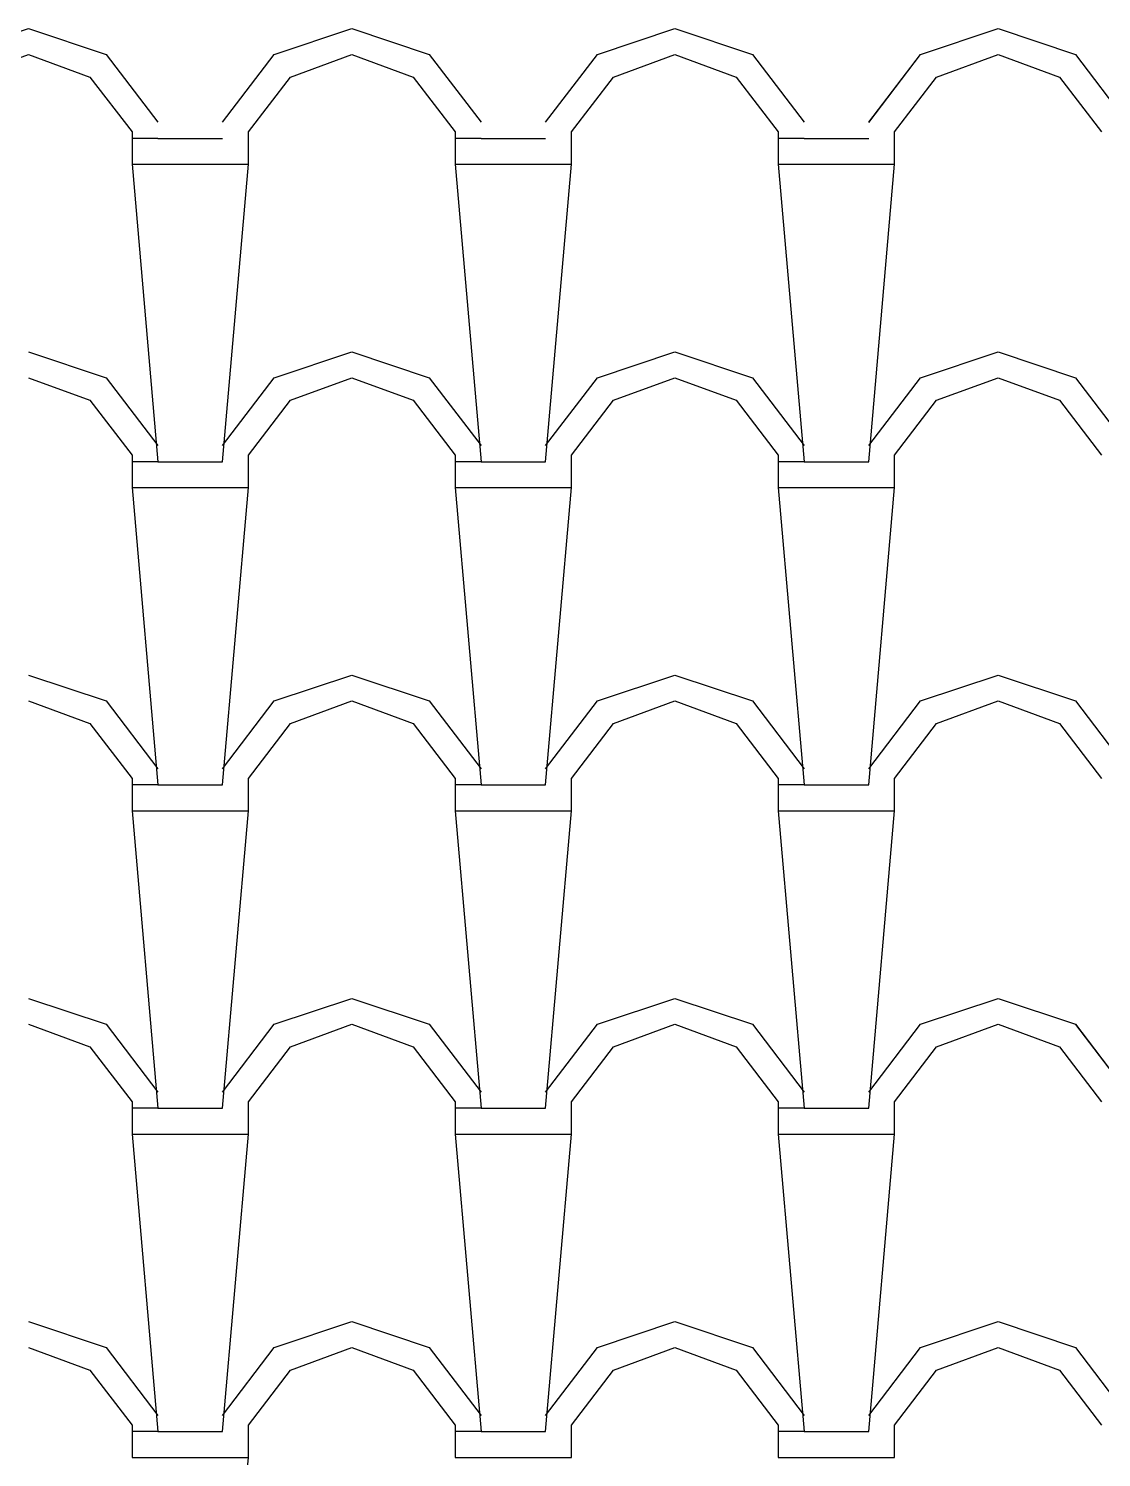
# Model space of a CAD drawing. Extents: x 143.46 to 149.12, y 337.31 to 340.42.
# Drawn here: x 147.164 to 147.994, y 339.314 to 340.419 of the extents above; entities that cross this region are included whole.
import ezdxf

# ---------------------------------------------------------------- set-up
doc = ezdxf.new("R2010")
doc.units = 0
doc.header["$LTSCALE"] = 0.03
doc.header["$MEASUREMENT"] = 0
doc.layers.add('TELHA', color=1, linetype='CONTINUOUS')

msp = doc.modelspace()

# ---------------------------------------------------------------- linework, layer by layer
at = {"layer": 'TELHA', "color": 1}
for p, q in [((147.1039, 340.3992), (147.1639, 340.4192)), ((147.1039, 340.3992), (147.1639, 340.4192)), ((147.1639, 340.4192), (147.2239, 340.3992)), ((147.1639, 340.4192), (147.2239, 340.3992)), ((147.3539, 340.3992), (147.4139, 340.4192)), ((147.3539, 340.3992), (147.4139, 340.4192)), ((147.4139, 340.4192), (147.4739, 340.3992)), ((147.4139, 340.4192), (147.4739, 340.3992)), ((147.6039, 340.3992), (147.6639, 340.4192)), ((147.6039, 340.3992), (147.6639, 340.4192)), ((147.6039, 340.3992), (147.6639, 340.4192)), ((147.6039, 340.3992), (147.6639, 340.4192)), ((147.6639, 340.4192), (147.7239, 340.3992)), ((147.6639, 340.4192), (147.7239, 340.3992)), ((147.6639, 340.4192), (147.7239, 340.3992)), ((147.8539, 340.3992), (147.9139, 340.4192)), ((147.8539, 340.3992), (147.9139, 340.4192)), ((147.9139, 340.4192), (147.9739, 340.3992)), ((147.9139, 340.4192), (147.9739, 340.3992)), ((147.9139, 340.4192), (147.9739, 340.3992)), ((147.9139, 340.4192), (147.9739, 340.3992)), ((147.1164, 340.3817), (147.1639, 340.3992)), ((147.1164, 340.3817), (147.1639, 340.3992)), ((147.1639, 340.3992), (147.2114, 340.3817)), ((147.1639, 340.3992), (147.2114, 340.3817)), ((147.2239, 340.3992), (147.2639, 340.3467)), ((147.2239, 340.3992), (147.2639, 340.3467)), ((147.3139, 340.3467), (147.3539, 340.3992)), ((147.3139, 340.3467), (147.3539, 340.3992)), ((147.3664, 340.3817), (147.4139, 340.3992)), ((147.3664, 340.3817), (147.4139, 340.3992)), ((147.4139, 340.3992), (147.4614, 340.3817)), ((147.4139, 340.3992), (147.4614, 340.3817)), ((147.4739, 340.3992), (147.5139, 340.3467)), ((147.4739, 340.3992), (147.5139, 340.3467)), ((147.4739, 340.3992), (147.5139, 340.3467)), ((147.4739, 340.3992), (147.5139, 340.3467)), ((147.5639, 340.3467), (147.6039, 340.3992)), ((147.5639, 340.3467), (147.6039, 340.3992)), ((147.5639, 340.3467), (147.6039, 340.3992)), ((147.5639, 340.3467), (147.6039, 340.3992)), ((147.6164, 340.3817), (147.6639, 340.3992)), ((147.6164, 340.3817), (147.6639, 340.3992)), ((147.6164, 340.3817), (147.6639, 340.3992)), ((147.6164, 340.3817), (147.6639, 340.3992)), ((147.6639, 340.3992), (147.7114, 340.3817)), ((147.6639, 340.3992), (147.7114, 340.3817)), ((147.6639, 340.3992), (147.7114, 340.3817)), ((147.7239, 340.3992), (147.7639, 340.3467)), ((147.7239, 340.3992), (147.7639, 340.3467)), ((147.7239, 340.3992), (147.7639, 340.3467)), ((147.8139, 340.3467), (147.8539, 340.3992)), ((147.8139, 340.3467), (147.8539, 340.3992)), ((147.8139, 340.3466), (147.8539, 340.3991)), ((147.8664, 340.3817), (147.9139, 340.3992)), ((147.8664, 340.3817), (147.9139, 340.3992)), ((147.9139, 340.3992), (147.9614, 340.3817)), ((147.9139, 340.3992), (147.9614, 340.3817)), ((147.9139, 340.3992), (147.9614, 340.3817)), ((147.9139, 340.3992), (147.9614, 340.3817)), ((147.9739, 340.3991), (148.0139, 340.3466)), ((147.9739, 340.3991), (148.0139, 340.3466)), ((147.2114, 340.3817), (147.2439, 340.3392)), ((147.2114, 340.3817), (147.2439, 340.3392)), ((147.3339, 340.3392), (147.3664, 340.3817)), ((147.3339, 340.3392), (147.3664, 340.3817)), ((147.4614, 340.3817), (147.4939, 340.3392)), ((147.4614, 340.3817), (147.4939, 340.3392)), ((147.4614, 340.3817), (147.4939, 340.3392)), ((147.4614, 340.3817), (147.4939, 340.3392)), ((147.5839, 340.3392), (147.6164, 340.3817)), ((147.5839, 340.3392), (147.6164, 340.3817)), ((147.5839, 340.3392), (147.6164, 340.3817)), ((147.5839, 340.3392), (147.6164, 340.3817)), ((147.7114, 340.3817), (147.7439, 340.3392)), ((147.7114, 340.3817), (147.7439, 340.3392)), ((147.7114, 340.3817), (147.7439, 340.3392)), ((147.8339, 340.3392), (147.8664, 340.3817)), ((147.8339, 340.3392), (147.8664, 340.3817)), ((147.8339, 340.3392), (147.8664, 340.3817)), ((147.9614, 340.3817), (147.9939, 340.3392)), ((147.9614, 340.3817), (147.9939, 340.3392)), ((147.2439, 340.3392), (147.2439, 340.3142)), ((147.2439, 340.3392), (147.2439, 340.3142)), ((147.3339, 340.3142), (147.3339, 340.3392)), ((147.3339, 340.3142), (147.3339, 340.3392)), ((147.4939, 340.3392), (147.4939, 340.3142)), ((147.4939, 340.3392), (147.4939, 340.3142)), ((147.4939, 340.3392), (147.4939, 340.3142)), ((147.4939, 340.3392), (147.4939, 340.3142)), ((147.5839, 340.3142), (147.5839, 340.3392)), ((147.5839, 340.3142), (147.5839, 340.3392)), ((147.5839, 340.3142), (147.5839, 340.3392)), ((147.5839, 340.3142), (147.5839, 340.3392)), ((147.7439, 340.3392), (147.7439, 340.3142)), ((147.7439, 340.3392), (147.7439, 340.3142)), ((147.7439, 340.3392), (147.7439, 340.3142)), ((147.8339, 340.3142), (147.8339, 340.3392)), ((147.8339, 340.3142), (147.8339, 340.3392)), ((147.8339, 340.3142), (147.8339, 340.3392)), ((147.2639, 340.3342), (147.2439, 340.3342)), ((147.2639, 340.3342), (147.2439, 340.3342)), ((147.2639, 340.3342), (147.3139, 340.3342)), ((147.2639, 340.3342), (147.3139, 340.3342)), ((147.5139, 340.3342), (147.4939, 340.3342)), ((147.5139, 340.3342), (147.4939, 340.3342)), ((147.5139, 340.3342), (147.4939, 340.3342)), ((147.5139, 340.3342), (147.4939, 340.3342)), ((147.5139, 340.3342), (147.5639, 340.3342)), ((147.5139, 340.3342), (147.5639, 340.3342)), ((147.5139, 340.3342), (147.5639, 340.3342)), ((147.5139, 340.3342), (147.5639, 340.3342)), ((147.7639, 340.3342), (147.7439, 340.3342)), ((147.7639, 340.3342), (147.7439, 340.3342)), ((147.7639, 340.3342), (147.7439, 340.3342)), ((147.7639, 340.3342), (147.8139, 340.3342)), ((147.7639, 340.3342), (147.8139, 340.3342)), ((147.7639, 340.3342), (147.8139, 340.3342)), ((147.2439, 340.3142), (147.2639, 340.3142)), ((147.2439, 340.3142), (147.2639, 340.3142)), ((147.2439, 340.3142), (147.2639, 340.0842)), ((147.2439, 340.3142), (147.2639, 340.0842)), ((147.2639, 340.3142), (147.3339, 340.3142)), ((147.2639, 340.3142), (147.3339, 340.3142)), ((147.3139, 340.0842), (147.3339, 340.3142)), ((147.3139, 340.0842), (147.3339, 340.3142)), ((147.4939, 340.3142), (147.5139, 340.3142)), ((147.4939, 340.3142), (147.5139, 340.3142)), ((147.4939, 340.3142), (147.5139, 340.0842)), ((147.4939, 340.3142), (147.5139, 340.0842)), ((147.4939, 340.3142), (147.5139, 340.0842)), ((147.4939, 340.3142), (147.5139, 340.0842)), ((147.4939, 340.3142), (147.5139, 340.3142)), ((147.4939, 340.3142), (147.5139, 340.3142)), ((147.5139, 340.3142), (147.5839, 340.3142)), ((147.5139, 340.3142), (147.5839, 340.3142)), ((147.5139, 340.3142), (147.5839, 340.3142)), ((147.5139, 340.3142), (147.5839, 340.3142)), ((147.5639, 340.0842), (147.5839, 340.3142)), ((147.5639, 340.0842), (147.5839, 340.3142)), ((147.5639, 340.0842), (147.5839, 340.3142)), ((147.5639, 340.0842), (147.5839, 340.3142)), ((147.7439, 340.3142), (147.7639, 340.3142)), ((147.7439, 340.3142), (147.7639, 340.0842)), ((147.7439, 340.3142), (147.7639, 340.0842)), ((147.7439, 340.3142), (147.7639, 340.0842)), ((147.7439, 340.3142), (147.7639, 340.0842)), ((147.7439, 340.3142), (147.7639, 340.3142)), ((147.7439, 340.3142), (147.7639, 340.3142)), ((147.7639, 340.3142), (147.8339, 340.3142)), ((147.7639, 340.3142), (147.8339, 340.3142)), ((147.7639, 340.3142), (147.8339, 340.3142)), ((147.8139, 340.0842), (147.8339, 340.3142)), ((147.8139, 340.0842), (147.8339, 340.3142)), ((147.8139, 340.0842), (147.8339, 340.3142)), ((147.8139, 340.0842), (147.8339, 340.3142)), ((147.1639, 340.1692), (147.2239, 340.1492)), ((147.3539, 340.1492), (147.4139, 340.1692)), ((147.4139, 340.1692), (147.4739, 340.1492)), ((147.6039, 340.1492), (147.6639, 340.1692)), ((147.6039, 340.1492), (147.6639, 340.1692)), ((147.6639, 340.1692), (147.7239, 340.1492)), ((147.6639, 340.1692), (147.7239, 340.1492)), ((147.8539, 340.1492), (147.9139, 340.1692)), ((147.9139, 340.1692), (147.9739, 340.1492)), ((147.9139, 340.1692), (147.9739, 340.1492)), ((147.1639, 340.1492), (147.2114, 340.1317)), ((147.2239, 340.1492), (147.2639, 340.0967)), ((147.3139, 340.0967), (147.3539, 340.1492)), ((147.3664, 340.1317), (147.4139, 340.1492)), ((147.4139, 340.1492), (147.4614, 340.1317)), ((147.4739, 340.1492), (147.5139, 340.0967)), ((147.4739, 340.1492), (147.5139, 340.0967)), ((147.5639, 340.0967), (147.6039, 340.1492)), ((147.5639, 340.0967), (147.6039, 340.1492)), ((147.6164, 340.1317), (147.6639, 340.1492)), ((147.6164, 340.1317), (147.6639, 340.1492)), ((147.6639, 340.1492), (147.7114, 340.1317)), ((147.6639, 340.1492), (147.7114, 340.1317)), ((147.7239, 340.1492), (147.7639, 340.0967)), ((147.7239, 340.1492), (147.7639, 340.0967)), ((147.8139, 340.0967), (147.8539, 340.1492)), ((147.8139, 340.0967), (147.8539, 340.1492)), ((147.8664, 340.1317), (147.9139, 340.1492)), ((147.9139, 340.1492), (147.9614, 340.1317)), ((147.9139, 340.1492), (147.9614, 340.1317)), ((147.9739, 340.1492), (148.0139, 340.0967)), ((147.2114, 340.1317), (147.2439, 340.0892)), ((147.3339, 340.0892), (147.3664, 340.1317)), ((147.4614, 340.1317), (147.4939, 340.0892)), ((147.4614, 340.1317), (147.4939, 340.0892)), ((147.5839, 340.0892), (147.6164, 340.1317)), ((147.5839, 340.0892), (147.6164, 340.1317)), ((147.7114, 340.1317), (147.7439, 340.0892)), ((147.7114, 340.1317), (147.7439, 340.0892)), ((147.8339, 340.0892), (147.8664, 340.1317)), ((147.8339, 340.0892), (147.8664, 340.1317)), ((147.9614, 340.1317), (147.9939, 340.0892)), ((147.2439, 340.0892), (147.2439, 340.0642)), ((147.3339, 340.0642), (147.3339, 340.0892)), ((147.4939, 340.0892), (147.4939, 340.0642)), ((147.4939, 340.0892), (147.4939, 340.0642)), ((147.5839, 340.0642), (147.5839, 340.0892)), ((147.5839, 340.0642), (147.5839, 340.0892)), ((147.7439, 340.0892), (147.7439, 340.0642)), ((147.7439, 340.0892), (147.7439, 340.0642)), ((147.8339, 340.0642), (147.8339, 340.0892)), ((147.8339, 340.0642), (147.8339, 340.0892)), ((147.2639, 340.0842), (147.2439, 340.0842)), ((147.2639, 340.0842), (147.3139, 340.0842)), ((147.5139, 340.0842), (147.4939, 340.0842)), ((147.5139, 340.0842), (147.4939, 340.0842)), ((147.5139, 340.0842), (147.5639, 340.0842)), ((147.5139, 340.0842), (147.5639, 340.0842)), ((147.7639, 340.0842), (147.7439, 340.0842)), ((147.7639, 340.0842), (147.7439, 340.0842)), ((147.7639, 340.0842), (147.8139, 340.0842)), ((147.7639, 340.0842), (147.8139, 340.0842)), ((147.2439, 340.0642), (147.2639, 340.0642)), ((147.2439, 340.0642), (147.2639, 339.8342)), ((147.2639, 340.0642), (147.3339, 340.0642)), ((147.3139, 339.8342), (147.3339, 340.0642)), ((147.4939, 340.0642), (147.5139, 340.0642)), ((147.4939, 340.0642), (147.5139, 339.8342)), ((147.4939, 340.0642), (147.5139, 339.8342)), ((147.4939, 340.0642), (147.5139, 340.0642)), ((147.5139, 340.0642), (147.5839, 340.0642)), ((147.5139, 340.0642), (147.5839, 340.0642)), ((147.5639, 339.8342), (147.5839, 340.0642)), ((147.5639, 339.8342), (147.5839, 340.0642)), ((147.7439, 340.0642), (147.7639, 340.0642)), ((147.7439, 340.0642), (147.7639, 339.8342)), ((147.7439, 340.0642), (147.7639, 339.8342)), ((147.7439, 340.0642), (147.7639, 340.0642)), ((147.7639, 340.0642), (147.8339, 340.0642)), ((147.7639, 340.0642), (147.8339, 340.0642)), ((147.8139, 339.8342), (147.8339, 340.0642)), ((147.8139, 339.8342), (147.8339, 340.0642)), ((147.1639, 339.9192), (147.2239, 339.8992)), ((147.3539, 339.8992), (147.4139, 339.9192)), ((147.4139, 339.9192), (147.4739, 339.8992)), ((147.6039, 339.8992), (147.6639, 339.9192)), ((147.6039, 339.8992), (147.6639, 339.9192)), ((147.6639, 339.9192), (147.7239, 339.8992)), ((147.6639, 339.9192), (147.7239, 339.8992)), ((147.8539, 339.8992), (147.9139, 339.9192)), ((147.9139, 339.9192), (147.9739, 339.8992)), ((147.9139, 339.9192), (147.9739, 339.8992)), ((147.1639, 339.8992), (147.2114, 339.8817)), ((147.2239, 339.8992), (147.2639, 339.8467)), ((147.3139, 339.8467), (147.3539, 339.8992)), ((147.3664, 339.8817), (147.4139, 339.8992)), ((147.4139, 339.8992), (147.4614, 339.8817)), ((147.4739, 339.8992), (147.5139, 339.8467)), ((147.4739, 339.8992), (147.5139, 339.8467)), ((147.5639, 339.8467), (147.6039, 339.8992)), ((147.5639, 339.8467), (147.6039, 339.8992)), ((147.6164, 339.8817), (147.6639, 339.8992)), ((147.6164, 339.8817), (147.6639, 339.8992)), ((147.6639, 339.8992), (147.7114, 339.8817)), ((147.6639, 339.8992), (147.7114, 339.8817)), ((147.7239, 339.8992), (147.7639, 339.8467)), ((147.7239, 339.8992), (147.7639, 339.8467)), ((147.8139, 339.8467), (147.8539, 339.8992)), ((147.8139, 339.8467), (147.8539, 339.8992)), ((147.8664, 339.8817), (147.9139, 339.8992)), ((147.9139, 339.8992), (147.9614, 339.8817)), ((147.9139, 339.8992), (147.9614, 339.8817)), ((147.9739, 339.8992), (148.0139, 339.8467)), ((147.2114, 339.8817), (147.2439, 339.8392)), ((147.3339, 339.8392), (147.3664, 339.8817)), ((147.4614, 339.8817), (147.4939, 339.8392)), ((147.4614, 339.8817), (147.4939, 339.8392)), ((147.5839, 339.8392), (147.6164, 339.8817)), ((147.5839, 339.8392), (147.6164, 339.8817)), ((147.7114, 339.8817), (147.7439, 339.8392)), ((147.7114, 339.8817), (147.7439, 339.8392)), ((147.8339, 339.8392), (147.8664, 339.8817)), ((147.8339, 339.8392), (147.8664, 339.8817)), ((147.9614, 339.8817), (147.9939, 339.8392)), ((147.2439, 339.8392), (147.2439, 339.8142)), ((147.2639, 339.8342), (147.2439, 339.8342)), ((147.2639, 339.8342), (147.3139, 339.8342)), ((147.3339, 339.8142), (147.3339, 339.8392)), ((147.4939, 339.8392), (147.4939, 339.8142)), ((147.4939, 339.8392), (147.4939, 339.8142)), ((147.4939, 339.8392), (147.4939, 339.8142)), ((147.5139, 339.8342), (147.4939, 339.8342)), ((147.5139, 339.8342), (147.4939, 339.8342)), ((147.5139, 339.8342), (147.4939, 339.8342)), ((147.5139, 339.8342), (147.5639, 339.8342)), ((147.5139, 339.8342), (147.5639, 339.8342)), ((147.5139, 339.8342), (147.5639, 339.8342)), ((147.5839, 339.8142), (147.5839, 339.8392)), ((147.5839, 339.8142), (147.5839, 339.8392)), ((147.5839, 339.8142), (147.5839, 339.8392)), ((147.7439, 339.8392), (147.7439, 339.8142)), ((147.7439, 339.8392), (147.7439, 339.8142)), ((147.7639, 339.8342), (147.7439, 339.8342)), ((147.7639, 339.8342), (147.7439, 339.8342)), ((147.7639, 339.8342), (147.8139, 339.8342)), ((147.7639, 339.8342), (147.8139, 339.8342)), ((147.8339, 339.8142), (147.8339, 339.8392)), ((147.8339, 339.8142), (147.8339, 339.8392)), ((147.2439, 339.8142), (147.2639, 339.5842)), ((147.2439, 339.8142), (147.2639, 339.8142)), ((147.2639, 339.8142), (147.3339, 339.8142)), ((147.3139, 339.5842), (147.3339, 339.8142)), ((147.4939, 339.8142), (147.5139, 339.5842)), ((147.4939, 339.8142), (147.5139, 339.5842)), ((147.4939, 339.8142), (147.5139, 339.5842)), ((147.4939, 339.8142), (147.5139, 339.8142)), ((147.4939, 339.8142), (147.5139, 339.8142)), ((147.4939, 339.8142), (147.5139, 339.8142)), ((147.5139, 339.8142), (147.5839, 339.8142)), ((147.5139, 339.8142), (147.5839, 339.8142)), ((147.5139, 339.8142), (147.5839, 339.8142)), ((147.5639, 339.5842), (147.5839, 339.8142)), ((147.5639, 339.5842), (147.5839, 339.8142)), ((147.5639, 339.5842), (147.5839, 339.8142)), ((147.7439, 339.8142), (147.7639, 339.5842)), ((147.7439, 339.8142), (147.7639, 339.5842)), ((147.7439, 339.8142), (147.7639, 339.8142)), ((147.7439, 339.8142), (147.7639, 339.8142)), ((147.7639, 339.8142), (147.8339, 339.8142)), ((147.7639, 339.8142), (147.8339, 339.8142)), ((147.8139, 339.5842), (147.8339, 339.8142)), ((147.8139, 339.5842), (147.8339, 339.8142)), ((147.1639, 339.6692), (147.2239, 339.6492)), ((147.1639, 339.6692), (147.2239, 339.6492)), ((147.1639, 339.6692), (147.2239, 339.6492)), ((147.3539, 339.6492), (147.4139, 339.6692)), ((147.3539, 339.6492), (147.4139, 339.6692)), ((147.3539, 339.6492), (147.4139, 339.6692)), ((147.3539, 339.6492), (147.4139, 339.6692)), ((147.4139, 339.6692), (147.4739, 339.6492)), ((147.4139, 339.6692), (147.4739, 339.6492)), ((147.4139, 339.6692), (147.4739, 339.6492)), ((147.4139, 339.6692), (147.4739, 339.6492)), ((147.6039, 339.6492), (147.6639, 339.6692)), ((147.6039, 339.6492), (147.6639, 339.6692)), ((147.6039, 339.6492), (147.6639, 339.6692)), ((147.6039, 339.6492), (147.6639, 339.6692)), ((147.6039, 339.6492), (147.6639, 339.6692)), ((147.6039, 339.6492), (147.6639, 339.6692)), ((147.6039, 339.6492), (147.6639, 339.6692)), ((147.6639, 339.6692), (147.7239, 339.6492)), ((147.6639, 339.6692), (147.7239, 339.6492)), ((147.6639, 339.6692), (147.7239, 339.6492)), ((147.6639, 339.6692), (147.7239, 339.6492)), ((147.6639, 339.6692), (147.7239, 339.6492)), ((147.8539, 339.6492), (147.9139, 339.6692)), ((147.8539, 339.6492), (147.9139, 339.6692)), ((147.8539, 339.6492), (147.9139, 339.6692)), ((147.9139, 339.6692), (147.9739, 339.6492)), ((147.9139, 339.6692), (147.9739, 339.6492)), ((147.9139, 339.6692), (147.9739, 339.6492)), ((147.9139, 339.6692), (147.9739, 339.6492)), ((147.9139, 339.6692), (147.9739, 339.6492)), ((147.9139, 339.6692), (147.9739, 339.6492)), ((147.1639, 339.6492), (147.2114, 339.6317)), ((147.1639, 339.6492), (147.2114, 339.6317)), ((147.1639, 339.6492), (147.2114, 339.6317)), ((147.2239, 339.6492), (147.2639, 339.5967)), ((147.2239, 339.6492), (147.2639, 339.5967)), ((147.2239, 339.6492), (147.2639, 339.5967)), ((147.3139, 339.5967), (147.3539, 339.6492)), ((147.3139, 339.5967), (147.3539, 339.6492)), ((147.3139, 339.5967), (147.3539, 339.6492)), ((147.3664, 339.6317), (147.4139, 339.6492)), ((147.3664, 339.6317), (147.4139, 339.6492)), ((147.3664, 339.6317), (147.4139, 339.6492)), ((147.3664, 339.6317), (147.4139, 339.6492)), ((147.4139, 339.6492), (147.4614, 339.6317)), ((147.4139, 339.6492), (147.4614, 339.6317)), ((147.4139, 339.6492), (147.4614, 339.6317)), ((147.4139, 339.6492), (147.4614, 339.6317)), ((147.4739, 339.6492), (147.5139, 339.5967)), ((147.4739, 339.6492), (147.5139, 339.5967)), ((147.4739, 339.6492), (147.5139, 339.5967)), ((147.4739, 339.6492), (147.5139, 339.5967)), ((147.4739, 339.6492), (147.5139, 339.5967)), ((147.4739, 339.6492), (147.5139, 339.5967)), ((147.4739, 339.6492), (147.5139, 339.5967)), ((147.5639, 339.5967), (147.6039, 339.6492)), ((147.5639, 339.5967), (147.6039, 339.6492)), ((147.5639, 339.5967), (147.6039, 339.6492)), ((147.5639, 339.5967), (147.6039, 339.6492)), ((147.5639, 339.5967), (147.6039, 339.6492)), ((147.5639, 339.5967), (147.6039, 339.6492)), ((147.5639, 339.5967), (147.6039, 339.6492)), ((147.6164, 339.6317), (147.6639, 339.6492)), ((147.6164, 339.6317), (147.6639, 339.6492)), ((147.6164, 339.6317), (147.6639, 339.6492)), ((147.6164, 339.6317), (147.6639, 339.6492)), ((147.6164, 339.6317), (147.6639, 339.6492)), ((147.6164, 339.6317), (147.6639, 339.6492)), ((147.6164, 339.6317), (147.6639, 339.6492)), ((147.6639, 339.6492), (147.7114, 339.6317)), ((147.6639, 339.6492), (147.7114, 339.6317)), ((147.6639, 339.6492), (147.7114, 339.6317)), ((147.6639, 339.6492), (147.7114, 339.6317)), ((147.6639, 339.6492), (147.7114, 339.6317)), ((147.7239, 339.6492), (147.7639, 339.5967)), ((147.7239, 339.6492), (147.7639, 339.5967)), ((147.7239, 339.6492), (147.7639, 339.5967)), ((147.7239, 339.6492), (147.7639, 339.5967)), ((147.7239, 339.6492), (147.7639, 339.5967)), ((147.8139, 339.5967), (147.8539, 339.6492)), ((147.8139, 339.5967), (147.8539, 339.6492)), ((147.8139, 339.5967), (147.8539, 339.6492)), ((147.8139, 339.5967), (147.8539, 339.6492)), ((147.8139, 339.5967), (147.8539, 339.6492)), ((147.8664, 339.6317), (147.9139, 339.6492)), ((147.8664, 339.6317), (147.9139, 339.6492)), ((147.8664, 339.6317), (147.9139, 339.6492)), ((147.9139, 339.6492), (147.9614, 339.6317)), ((147.9139, 339.6492), (147.9614, 339.6317)), ((147.9139, 339.6492), (147.9614, 339.6317)), ((147.9139, 339.6492), (147.9614, 339.6317)), ((147.9139, 339.6492), (147.9614, 339.6317)), ((147.9139, 339.6492), (147.9614, 339.6317)), ((147.9739, 339.6492), (148.0139, 339.5967)), ((147.9739, 339.6492), (148.0139, 339.5967)), ((147.9739, 339.6491), (148.0139, 339.5966)), ((147.2114, 339.6317), (147.2439, 339.5892)), ((147.2114, 339.6317), (147.2439, 339.5892)), ((147.2114, 339.6317), (147.2439, 339.5892)), ((147.3339, 339.5892), (147.3664, 339.6317)), ((147.3339, 339.5892), (147.3664, 339.6317)), ((147.3339, 339.5892), (147.3664, 339.6317)), ((147.4614, 339.6317), (147.4939, 339.5892)), ((147.4614, 339.6317), (147.4939, 339.5892)), ((147.4614, 339.6317), (147.4939, 339.5892)), ((147.4614, 339.6317), (147.4939, 339.5892)), ((147.4614, 339.6317), (147.4939, 339.5892)), ((147.4614, 339.6317), (147.4939, 339.5892)), ((147.4614, 339.6317), (147.4939, 339.5892)), ((147.5839, 339.5892), (147.6164, 339.6317)), ((147.5839, 339.5892), (147.6164, 339.6317)), ((147.5839, 339.5892), (147.6164, 339.6317)), ((147.5839, 339.5892), (147.6164, 339.6317)), ((147.5839, 339.5892), (147.6164, 339.6317)), ((147.5839, 339.5892), (147.6164, 339.6317)), ((147.5839, 339.5892), (147.6164, 339.6317)), ((147.7114, 339.6317), (147.7439, 339.5892)), ((147.7114, 339.6317), (147.7439, 339.5892)), ((147.7114, 339.6317), (147.7439, 339.5892)), ((147.7114, 339.6317), (147.7439, 339.5892)), ((147.7114, 339.6317), (147.7439, 339.5892)), ((147.8339, 339.5892), (147.8664, 339.6317)), ((147.8339, 339.5892), (147.8664, 339.6317)), ((147.8339, 339.5892), (147.8664, 339.6317)), ((147.8339, 339.5892), (147.8664, 339.6317)), ((147.8339, 339.5892), (147.8664, 339.6317)), ((147.9614, 339.6317), (147.9939, 339.5892)), ((147.9614, 339.6317), (147.9939, 339.5892)), ((147.9614, 339.6317), (147.9939, 339.5892)), ((147.2439, 339.5892), (147.2439, 339.5642)), ((147.2439, 339.5892), (147.2439, 339.5642)), ((147.2439, 339.5892), (147.2439, 339.5642)), ((147.3339, 339.5642), (147.3339, 339.5892)), ((147.3339, 339.5642), (147.3339, 339.5892)), ((147.3339, 339.5642), (147.3339, 339.5892)), ((147.4939, 339.5892), (147.4939, 339.5642)), ((147.4939, 339.5892), (147.4939, 339.5642)), ((147.4939, 339.5892), (147.4939, 339.5642)), ((147.4939, 339.5892), (147.4939, 339.5642)), ((147.4939, 339.5892), (147.4939, 339.5642)), ((147.4939, 339.5892), (147.4939, 339.5642)), ((147.4939, 339.5892), (147.4939, 339.5642)), ((147.5839, 339.5642), (147.5839, 339.5892)), ((147.5839, 339.5642), (147.5839, 339.5892)), ((147.5839, 339.5642), (147.5839, 339.5892)), ((147.5839, 339.5642), (147.5839, 339.5892)), ((147.5839, 339.5642), (147.5839, 339.5892)), ((147.5839, 339.5642), (147.5839, 339.5892)), ((147.5839, 339.5642), (147.5839, 339.5892)), ((147.7439, 339.5892), (147.7439, 339.5642)), ((147.7439, 339.5892), (147.7439, 339.5642)), ((147.7439, 339.5892), (147.7439, 339.5642)), ((147.7439, 339.5892), (147.7439, 339.5642)), ((147.7439, 339.5892), (147.7439, 339.5642)), ((147.8339, 339.5642), (147.8339, 339.5892)), ((147.8339, 339.5642), (147.8339, 339.5892)), ((147.8339, 339.5642), (147.8339, 339.5892)), ((147.8339, 339.5642), (147.8339, 339.5892)), ((147.8339, 339.5642), (147.8339, 339.5892)), ((147.2639, 339.5842), (147.2439, 339.5842)), ((147.2639, 339.5842), (147.2439, 339.5842)), ((147.2639, 339.5842), (147.2439, 339.5842)), ((147.2639, 339.5842), (147.3139, 339.5842)), ((147.2639, 339.5842), (147.3139, 339.5842)), ((147.2639, 339.5842), (147.3139, 339.5842)), ((147.5139, 339.5842), (147.4939, 339.5842)), ((147.5139, 339.5842), (147.4939, 339.5842)), ((147.5139, 339.5842), (147.4939, 339.5842)), ((147.5139, 339.5842), (147.4939, 339.5842)), ((147.5139, 339.5842), (147.4939, 339.5842)), ((147.5139, 339.5842), (147.4939, 339.5842)), ((147.5139, 339.5842), (147.4939, 339.5842)), ((147.5139, 339.5842), (147.5639, 339.5842)), ((147.5139, 339.5842), (147.5639, 339.5842)), ((147.5139, 339.5842), (147.5639, 339.5842)), ((147.5139, 339.5842), (147.5639, 339.5842)), ((147.5139, 339.5842), (147.5639, 339.5842)), ((147.5139, 339.5842), (147.5639, 339.5842)), ((147.5139, 339.5842), (147.5639, 339.5842)), ((147.7639, 339.5842), (147.7439, 339.5842)), ((147.7639, 339.5842), (147.7439, 339.5842)), ((147.7639, 339.5842), (147.7439, 339.5842)), ((147.7639, 339.5842), (147.7439, 339.5842)), ((147.7639, 339.5842), (147.7439, 339.5842)), ((147.7639, 339.5842), (147.8139, 339.5842)), ((147.7639, 339.5842), (147.8139, 339.5842)), ((147.7639, 339.5842), (147.8139, 339.5842)), ((147.7639, 339.5842), (147.8139, 339.5842)), ((147.7639, 339.5842), (147.8139, 339.5842)), ((147.2439, 339.5642), (147.2639, 339.5642)), ((147.2439, 339.5642), (147.2639, 339.3342)), ((147.2439, 339.5642), (147.2639, 339.3342)), ((147.2439, 339.5642), (147.2639, 339.5642)), ((147.2439, 339.5642), (147.2639, 339.5642)), ((147.2639, 339.5642), (147.3339, 339.5642)), ((147.2639, 339.5642), (147.3339, 339.5642)), ((147.2639, 339.5642), (147.3339, 339.5642)), ((147.3139, 339.3342), (147.3339, 339.5642)), ((147.3139, 339.3342), (147.3339, 339.5642)), ((147.4939, 339.5642), (147.5139, 339.5642)), ((147.4939, 339.5642), (147.5139, 339.5642)), ((147.4939, 339.5642), (147.5139, 339.3342)), ((147.4939, 339.5642), (147.5139, 339.3342)), ((147.4939, 339.5642), (147.5139, 339.5642)), ((147.4939, 339.5642), (147.5139, 339.5642)), ((147.4939, 339.5642), (147.5139, 339.5642)), ((147.4939, 339.5642), (147.5139, 339.5642)), ((147.4939, 339.5642), (147.5139, 339.3342)), ((147.4939, 339.5642), (147.5139, 339.3342)), ((147.4939, 339.5642), (147.5139, 339.5642)), ((147.5139, 339.5642), (147.5839, 339.5642)), ((147.5139, 339.5642), (147.5839, 339.5642)), ((147.5139, 339.5642), (147.5839, 339.5642)), ((147.5139, 339.5642), (147.5839, 339.5642)), ((147.5139, 339.5642), (147.5839, 339.5642)), ((147.5139, 339.5642), (147.5839, 339.5642)), ((147.5139, 339.5642), (147.5839, 339.5642)), ((147.5639, 339.3342), (147.5839, 339.5642)), ((147.5639, 339.3342), (147.5839, 339.5642)), ((147.5639, 339.3342), (147.5839, 339.5642)), ((147.5639, 339.3342), (147.5839, 339.5642)), ((147.7439, 339.5642), (147.7639, 339.5642)), ((147.7439, 339.5642), (147.7639, 339.3342)), ((147.7439, 339.5642), (147.7639, 339.3342)), ((147.7439, 339.5642), (147.7639, 339.5642)), ((147.7439, 339.5642), (147.7639, 339.5642)), ((147.7439, 339.5642), (147.7639, 339.5642)), ((147.7439, 339.5642), (147.7639, 339.3342)), ((147.7439, 339.5642), (147.7639, 339.3342)), ((147.7439, 339.5642), (147.7639, 339.5642)), ((147.7639, 339.5642), (147.8339, 339.5642)), ((147.7639, 339.5642), (147.8339, 339.5642)), ((147.7639, 339.5642), (147.8339, 339.5642)), ((147.7639, 339.5642), (147.8339, 339.5642)), ((147.7639, 339.5642), (147.8339, 339.5642)), ((147.8139, 339.3342), (147.8339, 339.5642)), ((147.8139, 339.3342), (147.8339, 339.5642)), ((147.8139, 339.3342), (147.8339, 339.5642)), ((147.8139, 339.3342), (147.8339, 339.5642)), ((147.1639, 339.4192), (147.2239, 339.3992)), ((147.3539, 339.3992), (147.4139, 339.4192)), ((147.4139, 339.4192), (147.4739, 339.3992)), ((147.6039, 339.3992), (147.6639, 339.4192)), ((147.6039, 339.3992), (147.6639, 339.4192)), ((147.6639, 339.4192), (147.7239, 339.3992)), ((147.6639, 339.4192), (147.7239, 339.3992)), ((147.8539, 339.3992), (147.9139, 339.4192)), ((147.9139, 339.4192), (147.9739, 339.3992)), ((147.9139, 339.4192), (147.9739, 339.3992)), ((147.1639, 339.3992), (147.2114, 339.3817)), ((147.2239, 339.3992), (147.2639, 339.3467)), ((147.3139, 339.3467), (147.3539, 339.3992)), ((147.3664, 339.3817), (147.4139, 339.3992)), ((147.4139, 339.3992), (147.4614, 339.3817)), ((147.4739, 339.3992), (147.5139, 339.3467)), ((147.4739, 339.3992), (147.5139, 339.3467)), ((147.5639, 339.3467), (147.6039, 339.3992)), ((147.5639, 339.3467), (147.6039, 339.3992)), ((147.6164, 339.3817), (147.6639, 339.3992)), ((147.6164, 339.3817), (147.6639, 339.3992)), ((147.6639, 339.3992), (147.7114, 339.3817)), ((147.6639, 339.3992), (147.7114, 339.3817)), ((147.7239, 339.3992), (147.7639, 339.3467)), ((147.7239, 339.3992), (147.7639, 339.3467)), ((147.8139, 339.3467), (147.8539, 339.3992)), ((147.8139, 339.3467), (147.8539, 339.3992)), ((147.8664, 339.3817), (147.9139, 339.3992)), ((147.9139, 339.3992), (147.9614, 339.3817)), ((147.9139, 339.3992), (147.9614, 339.3817)), ((147.9739, 339.3992), (148.0139, 339.3467)), ((147.2114, 339.3817), (147.2439, 339.3392)), ((147.3339, 339.3392), (147.3664, 339.3817)), ((147.4614, 339.3817), (147.4939, 339.3392)), ((147.4614, 339.3817), (147.4939, 339.3392)), ((147.5839, 339.3392), (147.6164, 339.3817)), ((147.5839, 339.3392), (147.6164, 339.3817)), ((147.7114, 339.3817), (147.7439, 339.3392)), ((147.7114, 339.3817), (147.7439, 339.3392)), ((147.8339, 339.3392), (147.8664, 339.3817)), ((147.8339, 339.3392), (147.8664, 339.3817)), ((147.9614, 339.3817), (147.9939, 339.3392)), ((147.2439, 339.3392), (147.2439, 339.3142)), ((147.2639, 339.3342), (147.2439, 339.3342)), ((147.2639, 339.3342), (147.3139, 339.3342)), ((147.3339, 339.3142), (147.3339, 339.3392)), ((147.4939, 339.3392), (147.4939, 339.3142)), ((147.4939, 339.3392), (147.4939, 339.3142)), ((147.5139, 339.3342), (147.4939, 339.3342)), ((147.5139, 339.3342), (147.4939, 339.3342)), ((147.5139, 339.3342), (147.5639, 339.3342)), ((147.5139, 339.3342), (147.5639, 339.3342)), ((147.5839, 339.3142), (147.5839, 339.3392)), ((147.5839, 339.3142), (147.5839, 339.3392)), ((147.7439, 339.3392), (147.7439, 339.3142)), ((147.7439, 339.3392), (147.7439, 339.3142)), ((147.7639, 339.3342), (147.7439, 339.3342)), ((147.7639, 339.3342), (147.7439, 339.3342)), ((147.7639, 339.3342), (147.8139, 339.3342)), ((147.7639, 339.3342), (147.8139, 339.3342)), ((147.8339, 339.3142), (147.8339, 339.3392)), ((147.8339, 339.3142), (147.8339, 339.3392)), ((147.2439, 339.3142), (147.2639, 339.3142)), ((147.2639, 339.3142), (147.3339, 339.3142)), ((147.3139, 339.0842), (147.3339, 339.3142)), ((147.4939, 339.3142), (147.5139, 339.3142)), ((147.5139, 339.3142), (147.5839, 339.3142)), ((147.7439, 339.3142), (147.7639, 339.3142)), ((147.7639, 339.3142), (147.8339, 339.3142))]:
    msp.add_line(p, q, dxfattribs=at)

doc.saveas('drawing.dxf')
